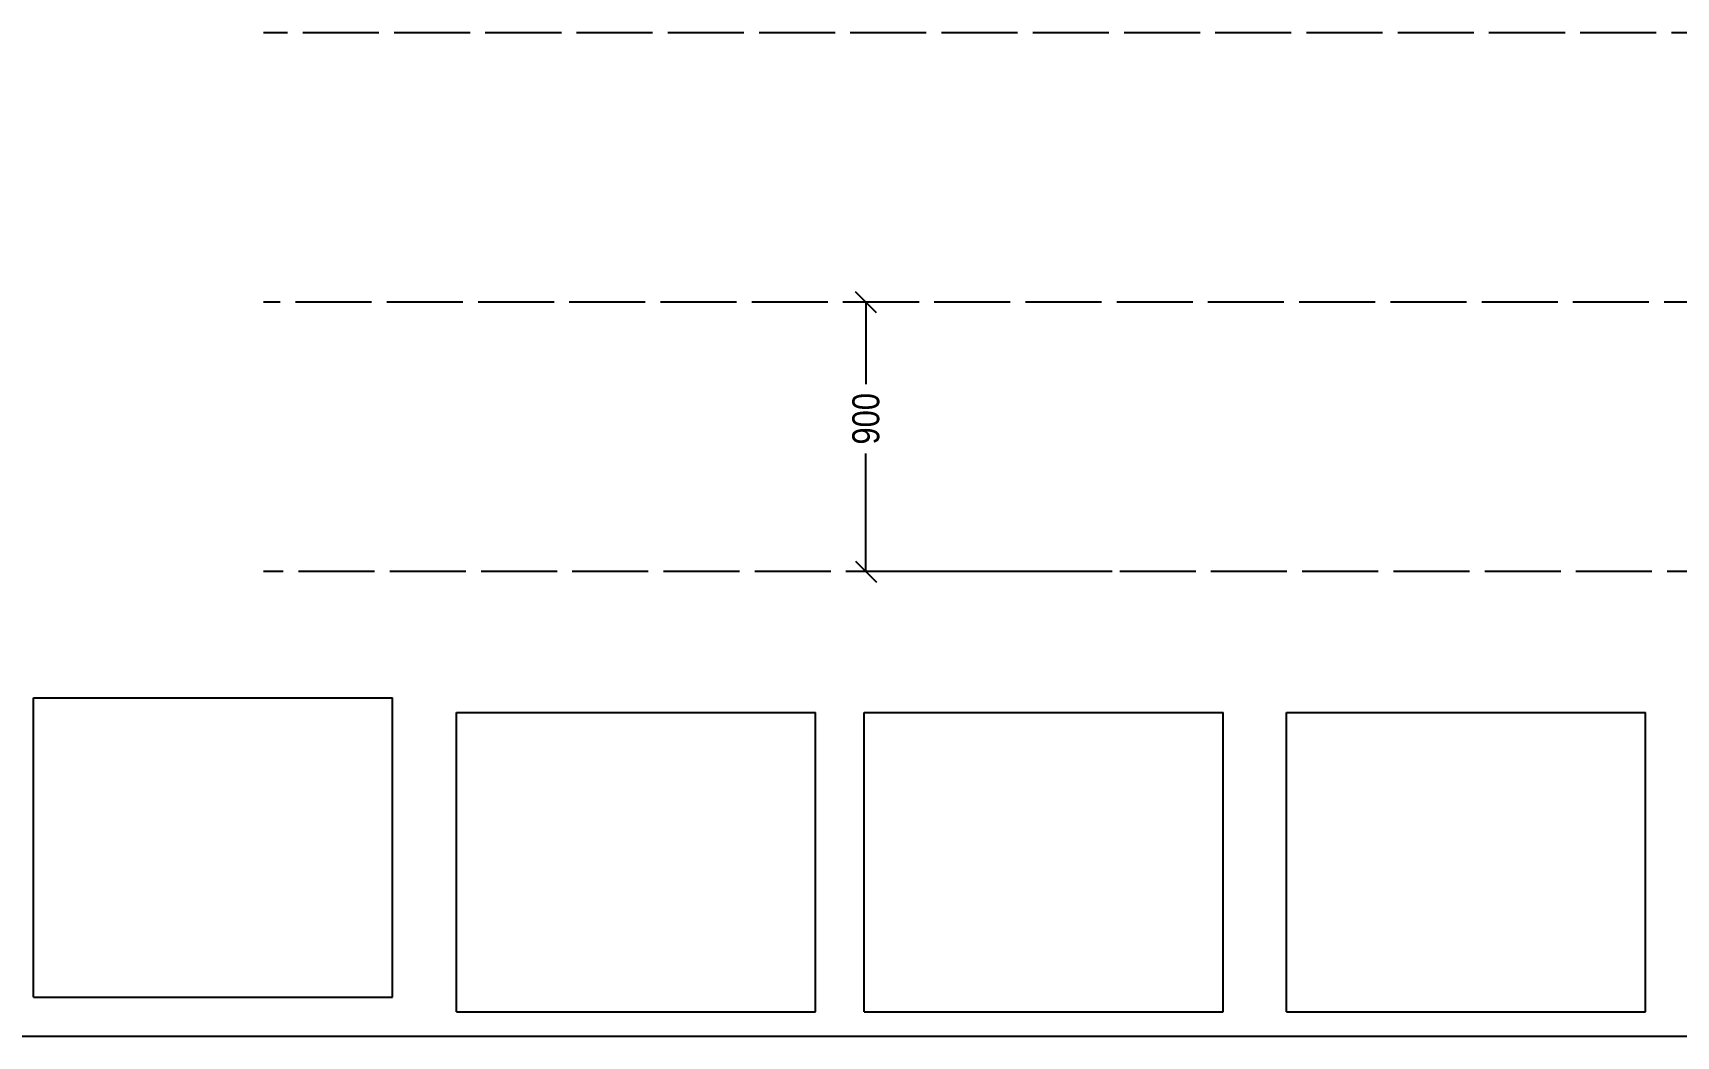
# Model space of a CAD drawing. Header units: millimetres. Extents: x -9564 to 100419, y -25359 to 24346.
# Drawn here: x 79904 to 85393, y -23803 to -20452 of the extents above; entities that cross this region are included whole.
import ezdxf

# ---------------------------------------------------------------- set-up
doc = ezdxf.new("R2010")
doc.units = ezdxf.units.MM
doc.header["$LTSCALE"] = 100
doc.linetypes.add('DASHEDX2', pattern=[3.048, 2.54, -0.508])
for name, color, linetype in [('Area circulacion', 50, 'DASHEDX2'), ('Cotas secundarias', 81, 'Continuous'), ('Mesas-estantes', 230, 'Continuous'), ('MUROS', 7, 'Continuous')]:
    doc.layers.add(name, color=color, linetype=linetype)
doc.styles.add('OpenSansCondensed-Light', font='OpenSansCondensed-Light.ttf')
doc.dimstyles.new('Cotas Mateo', dxfattribs={"dimtxt": 90, "dimasz": 70, "dimexe": 0.375, "dimexo": 0.125, "dimgap": 0.1, "dimtad": 1, "dimzin": 12, "dimdsep": 46, "dimtxsty": 'OpenSansCondensed-Light', "dimblk": 'OBLIQUE', "dimcen": 2.5, "dimazin": 3, "dimtfac": 0.5, "dimtmove": 2, "dimatfit": 3, "dimarcsym": 0})

# ---------------------------------------------------------------- blocks, each defined once
blk = doc.blocks.new('_OBLIQUE')
at = {"color": 0, "linetype": 'ByBlock'}
blk.add_line((-0.5, -0.5), (0.5, 0.5), dxfattribs=at)
blk = doc.blocks.new('*D68')
at = {"layer": 'Cotas secundarias', "color": 0, "lineweight": -2, "transparency": 16777216}
for p, q in [((82686.9, -21351.6), (82686.5, -21351.6)), ((82686.8, -21351.6), (82686.8, -21625.1)), ((82686.8, -22251.6), (82686.8, -21856.7)), ((83509.5, -22251.6), (82686.5, -22251.6))]:
    blk.add_line(p, q, dxfattribs=at)
at = {"layer": 'Defpoints', "color": 0, "transparency": 16777216}
for p in [(82687, -21351.6), (82686.8, -22251.6), (83509.7, -22251.6)]:
    blk.add_point(p, dxfattribs=at)
at = {"layer": 'Cotas secundarias', "color": 0, "lineweight": -2, "transparency": 16777216, "xscale": 70, "yscale": 70, "zscale": 70}
for p, rotation in [((82686.8, -21351.6), 90), ((82686.8, -22251.6), 270)]:
    blk.add_blockref('_OBLIQUE', p, dxfattribs=dict(at, rotation=rotation))
at = {"layer": 'Cotas secundarias', "color": 0, "transparency": 16777216, "insert": (82686.8, -21740.9), "char_height": 90, "attachment_point": 5, "rotation": 90, "style": 'OpenSansCondensed-Light'}
blk.add_mtext('900', dxfattribs=at)

msp = doc.modelspace()

# ---------------------------------------------------------------- linework, layer by layer
at = {"layer": 'Area circulacion', "color": 2}
for p, q in [((90508.366, -20451.614), (80674.426, -20451.614)), ((91398.366, -21351.614), (80674.426, -21351.614)), ((91408.366, -22251.614), (80674.426, -22251.614))]:
    msp.add_line(p, q, dxfattribs=at)
at = {"layer": 'Mesas-estantes'}
for p, q in [((79906.311, -23173.546), (79906.311, -22673.546)), ((79906.311, -22673.546), (81104.934, -22673.546)), ((81104.934, -23173.546), (81104.934, -22673.546)), ((81319.025, -23221.754), (81319.025, -22721.754)), ((81319.025, -22721.754), (82517.648, -22721.754)), ((82517.648, -23221.754), (82517.648, -22721.754)), ((82680.931, -23221.754), (82680.931, -22721.754)), ((82680.931, -22721.754), (83879.553, -22721.754)), ((83879.553, -23221.754), (83879.553, -22721.754)), ((84091.728, -23221.754), (84091.728, -22721.754)), ((84091.728, -22721.754), (85290.351, -22721.754)), ((85290.351, -23221.754), (85290.351, -22721.754)), ((79906.311, -23673.546), (79906.311, -23173.546)), ((81104.934, -23673.546), (81104.934, -23173.546)), ((81319.025, -23721.754), (81319.025, -23221.754)), ((82517.648, -23721.754), (82517.648, -23221.754)), ((82680.931, -23721.754), (82680.931, -23221.754)), ((83879.553, -23721.754), (83879.553, -23221.754)), ((84091.728, -23721.754), (84091.728, -23221.754)), ((85290.351, -23721.754), (85290.351, -23221.754)), ((79906.311, -23673.546), (81104.934, -23673.546)), ((81319.025, -23721.754), (82517.648, -23721.754)), ((82680.931, -23721.754), (83879.553, -23721.754)), ((84091.728, -23721.754), (85290.351, -23721.754))]:
    msp.add_line(p, q, dxfattribs=at)
at = {"layer": 'MUROS'}
msp.add_line((77229.852, -23803.397), (85495.948, -23803.397), dxfattribs=at)

# ---------------------------------------------------------------- dimensions: what is measured, and where the dimension line sits
at = {"layer": 'Cotas secundarias'}
dim = msp.add_linear_dim(base=(82686.836, -22251.614), p1=(82687.001, -21351.614), p2=(83509.651, -22251.614), angle=90, dimstyle='Cotas Mateo', dxfattribs=at)
dim.commit()
dim.dimension.update_dxf_attribs({"geometry": '*D68', "text_midpoint": (82686.836, -21740.871), "dimtype": 160})

doc.saveas('drawing.dxf')
